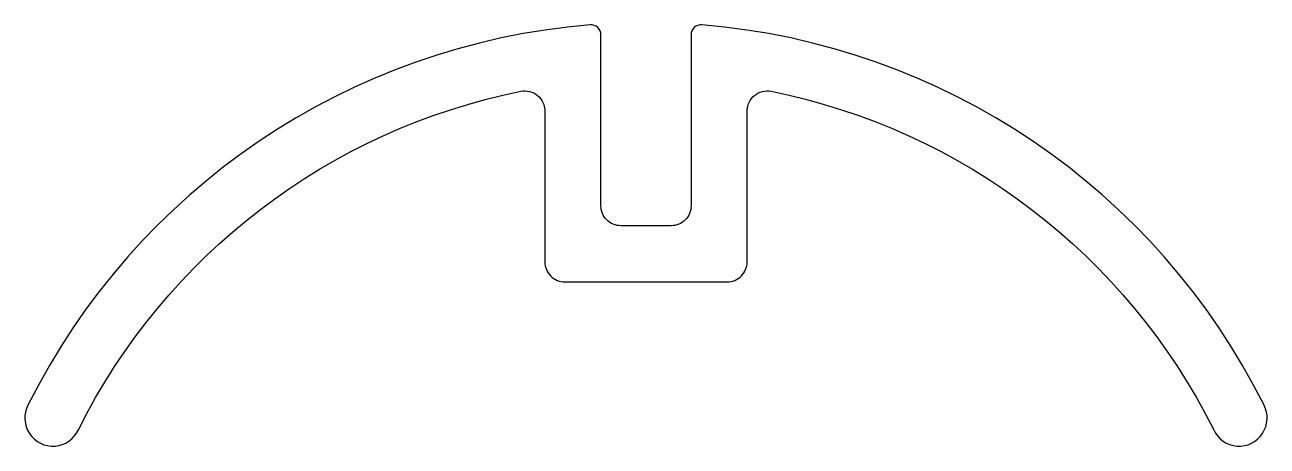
# Model space of a CAD drawing. Extents: x 922.8 to 984.8, y -16.1 to 4.9.
import ezdxf

# ---------------------------------------------------------------- set-up
doc = ezdxf.new("R2010")
doc.units = 0
doc.header["$LTSCALE"] = 15
doc.layers.get('0').update_dxf_attribs({"linetype": 'CONTINUOUS'})

msp = doc.modelspace()

# ---------------------------------------------------------------- linework, layer by layer
msp.add_lwpolyline([(951.561, -4.152), (951.561, 4.365, 0.438149), (951.02, 4.863, 0.26247), (922.964, -14.101, 1.019153), (925.48, -15.33, -0.231109), (947.564, 1.554, -0.473627), (948.761, 0.574), (948.761, -6.952, 0.414214), (949.761, -7.952), (957.861, -7.952, 0.414214), (958.861, -6.952), (958.861, -6.952), (958.861, 0.574, -0.473627), (960.058, 1.554, -0.231109), (982.142, -15.33, 1.019153), (984.657, -14.101, 0.26247), (956.601, 4.863, 0.438149), (956.061, 4.365), (956.061, -4.152, -0.414214), (955.061, -5.152), (952.561, -5.152, -0.414214)], format="xyb", close=True)

doc.saveas('drawing.dxf')
